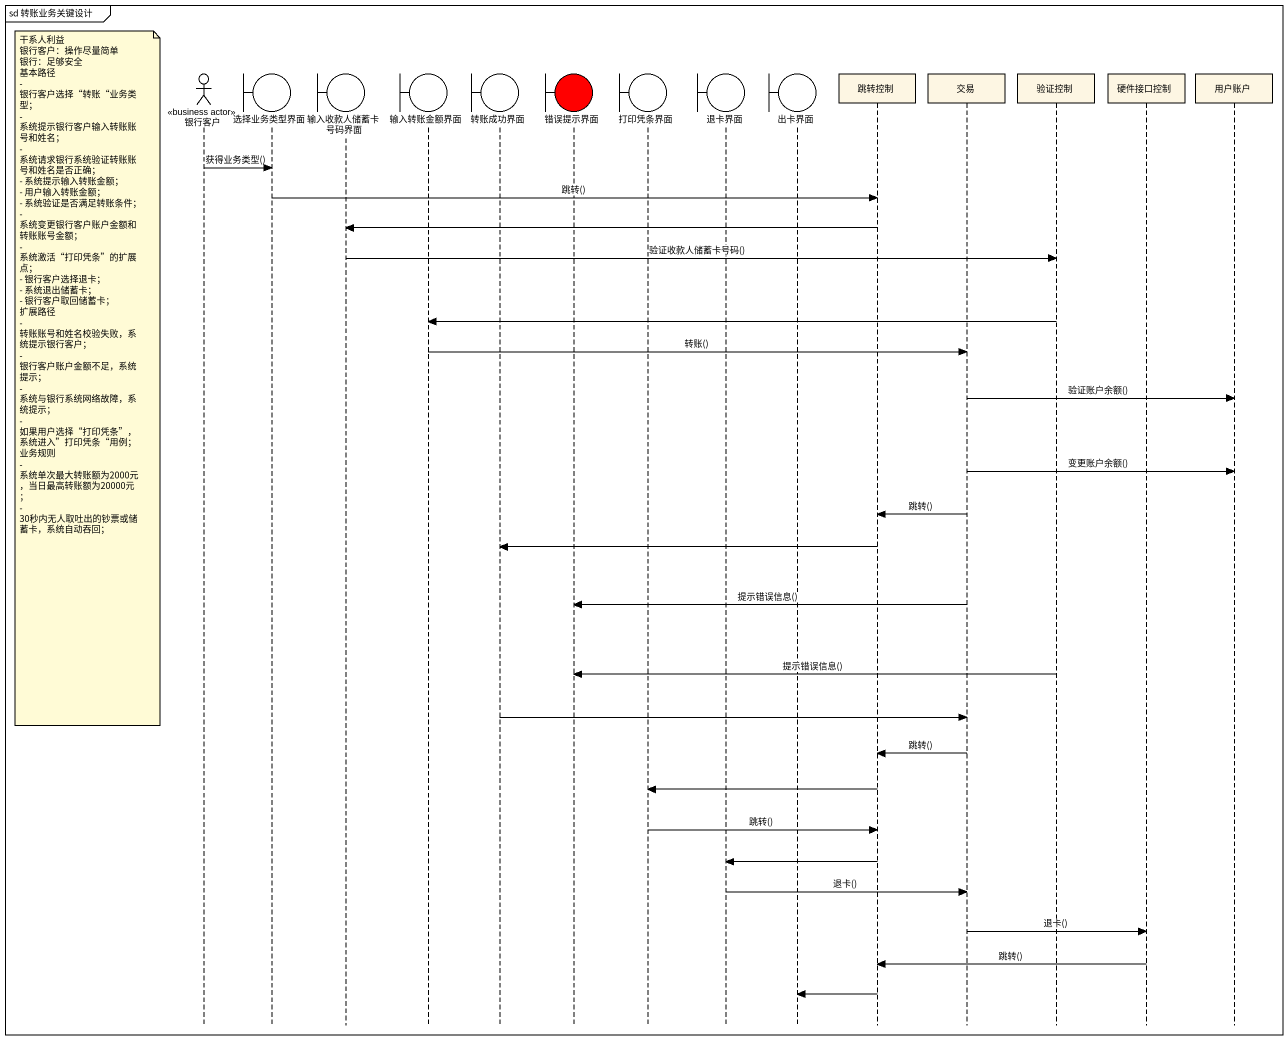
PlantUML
@startuml
mainframe sd 转账业务关键设计
hide footbox
actor 银行客户 <<business actor>>
boundary 选择业务类型界面
boundary 输入收款人储蓄卡号码界面
boundary 输入转账金额界面
boundary 转账成功界面
boundary 错误提示界面 #FF0000
boundary 打印凭条界面
boundary 退卡界面
boundary 出卡界面
participant 跳转控制
participant 交易
participant 验证控制
participant 硬件接口控制
participant 用户账户

银行客户 -> 选择业务类型界面 : 获得业务类型()
选择业务类型界面 -> 跳转控制 : 跳转()
跳转控制 -> 输入收款人储蓄卡号码界面
输入收款人储蓄卡号码界面 -> 验证控制 : 验证收款人储蓄卡号码()
验证控制 -> 输入转账金额界面
输入转账金额界面 -> 交易 : 转账()
note left of 银行客户
  干系人利益
  银行客户：操作尽量简单
  银行：足够安全
  基本路径
  - 银行客户选择“转账“业务类型；
  - 系统提示银行客户输入转账账号和姓名；
  - 系统请求银行系统验证转账账号和姓名是否正确；
  - 系统提示输入转账金额；
  - 用户输入转账金额；
  - 系统验证是否满足转账条件；
  - 系统变更银行客户账户金额和转账账号金额；
  - 系统激活“打印凭条”的扩展点；
  - 银行客户选择退卡；
  - 系统退出储蓄卡；
  - 银行客户取回储蓄卡；
  扩展路径
  - 转账账号和姓名校验失败，系统提示银行客户；
  - 银行客户账户金额不足，系统提示；
  - 系统与银行系统网络故障，系统提示；
  - 如果用户选择“打印凭条”，系统进入”打印凭条“用例；
  业务规则
  - 系统单次最大转账额为2000元，当日最高转账额为20000元；
  - 30秒内无人取吐出的钞票或储蓄卡，系统自动吞回；
end note
交易 -> 用户账户 : 验证账户余额()
交易 -> 用户账户 : 变更账户余额()
交易 -> 跳转控制 : 跳转()
跳转控制 -> 转账成功界面
交易 -> 错误提示界面 : 提示错误信息()
验证控制 -> 错误提示界面 : 提示错误信息()
转账成功界面 -> 交易
交易 -> 跳转控制 : 跳转()
跳转控制 -> 打印凭条界面
打印凭条界面 -> 跳转控制 : 跳转()
跳转控制 -> 退卡界面
退卡界面 -> 交易 : 退卡()
交易 -> 硬件接口控制 : 退卡()
硬件接口控制 -> 跳转控制 : 跳转()
跳转控制 -> 出卡界面
@enduml
